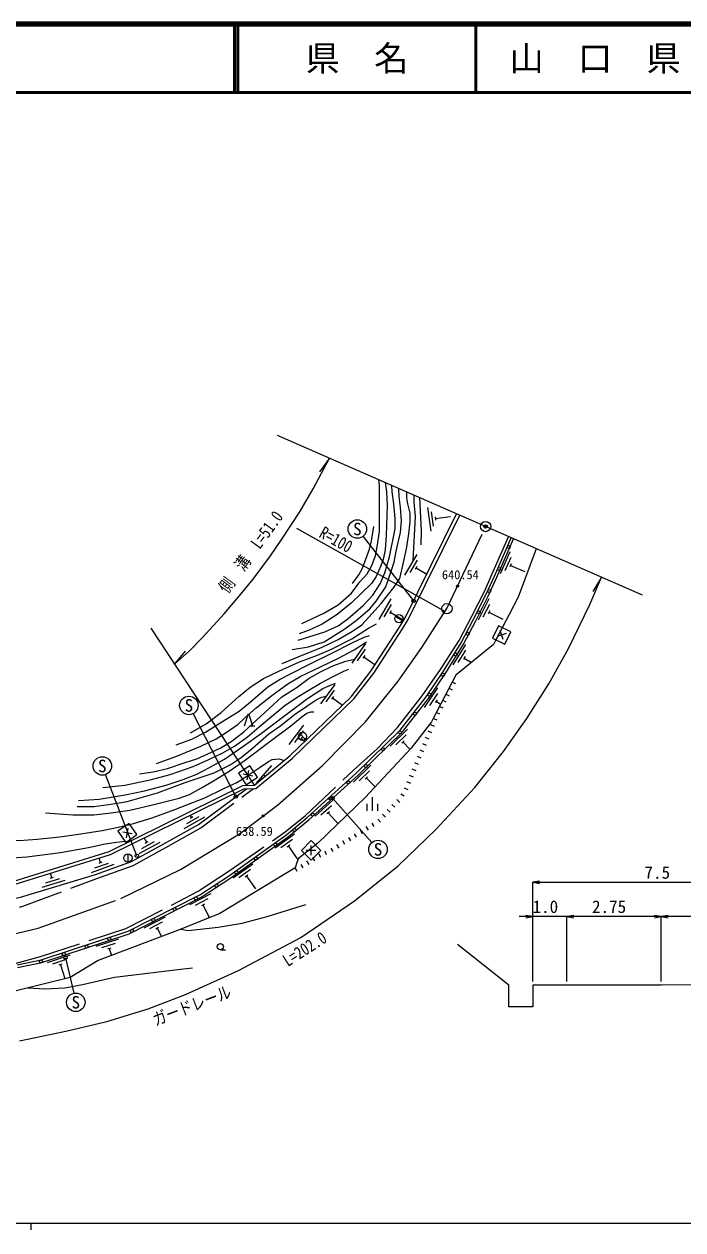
# Model space of a CAD drawing. Units: millimetres, scale not verified, with parts at other scales. Extents: x 40000 to 680000, y 20000 to 380000.
# Drawn here: x 267032 to 363202, y 204000 to 380000 of the extents above; entities that cross this region are included whole.
import ezdxf
from ezdxf.enums import TextEntityAlignment as Align

# ---------------------------------------------------------------- set-up
doc = ezdxf.new("R2010")
doc.units = ezdxf.units.MM
doc.header["$LTSCALE"] = 1000
doc.header["$PDMODE"] = 32
doc.header["$PDSIZE"] = 500
doc.linetypes.add('CHAIN', pattern=[18.5, 12, -1.5, 3.5, -1.5])
doc.linetypes.add('DASHED', pattern=[7.5, 6, -1.5])
for name, color, linetype, lineweight in [('M-BGD', 7, 'Continuous', 25), ('M-BMK', 2, 'CHAIN', 13), ('M-BMK-OTRS', 5, 'Continuous', 25), ('M-BMK-SRVR', 3, 'Continuous', 25), ('M-STR-HTXT', 7, 'Continuous', 13), ('M-STR-STRC', 7, 'Continuous', 25), ('M-TTL', 2, 'Continuous', 140), ('M-TTL-BAND', 7, 'Continuous', 25), ('M-TTL-LINE', 7, 'Continuous', 50)]:
    doc.layers.add(name, color=color, linetype=linetype, lineweight=lineweight)
doc.layers.add('M-OTRS', color=6, linetype='Continuous')
doc.layers.add('M-TTL-TXT', color=7, linetype='Continuous')
doc.styles.add('ＭＳ ゴシック', font='')
doc.styles.get('ＭＳ ゴシック').set_extended_font_data('MS Gothic')

# ---------------------------------------------------------------- blocks, each defined once
blk = doc.blocks.new('open_arrow')
at = {"color": 0, "linetype": 'Continuous', "lineweight": -2}
blk.add_lwpolyline([(7.5, 1.25), (0, 0), (7.5, -1.25)], dxfattribs=at)

msp = doc.modelspace()

# ---------------------------------------------------------------- linework, layer by layer
at = {"layer": 'M-BGD'}
for p, q in [((325934, 309445), (326385, 305975)), ((326471, 308809), (326741, 306727)), ((327020, 308069), (327083, 307583)), ((327052, 307826), (329283, 308115)), ((337935, 302963), (336533, 299756)), ((324361, 302597), (322576, 299586)), ((324391, 301765), (323320, 299959)), ((338067, 302142), (337226, 300217)), ((338157, 301224), (337960, 300775)), ((338059, 300999), (340120, 300098)), ((324368, 300843), (324118, 300422)), ((324243, 300633), (325814, 299701)), ((320575, 296123), (318824, 293092)), ((334864, 296122), (333299, 292991)), ((320615, 295291), (319564, 293473)), ((320602, 294369), (320356, 293945)), ((320479, 294157), (322468, 293008)), ((334953, 295294), (334014, 293416)), ((334996, 294373), (334777, 293935)), ((334886, 294154), (336899, 293148)), ((322262, 292918), (321221, 293515)), ((337418, 291061), (336076, 290614)), ((336970, 290167), (336524, 291508)), ((316873, 289602), (314869, 286733)), ((316841, 288771), (315639, 287049)), ((331465, 289436), (329596, 286477)), ((336430, 289858), (335894, 290126)), ((316749, 287853), (316469, 287451)), ((316609, 287652), (318260, 286499)), ((331472, 288603), (330350, 286828)), ((331422, 287682), (331160, 287268)), ((331291, 287475), (332322, 286824)), ((312374, 283605), (310291, 280792)), ((330041, 283687), (329509, 283965)), ((312319, 282774), (311069, 281087)), ((312201, 281860), (311910, 281466)), ((312055, 281663), (313499, 280593)), ((327402, 283132), (325451, 280226)), ((327385, 282300), (326215, 280557)), ((329114, 281915), (328583, 282193)), ((329578, 282801), (329046, 283079)), ((327310, 281381), (327037, 280974)), ((327174, 281178), (327824, 280742)), ((328187, 280142), (327656, 280420)), ((328651, 281028), (328119, 281307)), ((327323, 278394), (326769, 278625)), ((327724, 279256), (327192, 279534)), ((299980, 277585), (300732, 277585)), ((307815, 277650), (305700, 274862)), ((307750, 276821), (306481, 275147)), ((307260, 276459), (308094, 275597)), ((322982, 277066), (320482, 274617)), ((326554, 276548), (326000, 276778)), ((326939, 277471), (326385, 277702)), ((307622, 275907), (307326, 275517)), ((307474, 275712), (308012, 275304)), ((322797, 276255), (321297, 274785)), ((322537, 275370), (322187, 275027)), ((322362, 275198), (323396, 274142)), ((325784, 274702), (325231, 274932)), ((326169, 275625), (325615, 275855)), ((325015, 272855), (324461, 273086)), ((325400, 273779), (324846, 274009)), ((299572, 269674), (299857, 271060)), ((303137, 271793), (300842, 269150)), ((317625, 271818), (315124, 269368)), ((324246, 271009), (323692, 271240)), ((324630, 271932), (324077, 272163)), ((300407, 270225), (299022, 270509)), ((301989, 270472), (302213, 270203)), ((317439, 271006), (315939, 269537)), ((317179, 270122), (316829, 269779)), ((317004, 269950), (318272, 268655)), ((323476, 269163), (322922, 269394)), ((323861, 270086), (323307, 270317)), ((322525, 267300), (322017, 267619)), ((323092, 268240), (322538, 268471)), ((312124, 266721), (309526, 264376)), ((311906, 265918), (310347, 264511)), ((317091, 265152), (317091, 266197)), ((317891, 265152), (317891, 267144)), ((318691, 265152), (318691, 266197)), ((321167, 265678), (320736, 266095)), ((321862, 266397), (321431, 266814)), ((290383, 262570), (293434, 264285)), ((290773, 263305), (292603, 264335)), ((291254, 264092), (291681, 264332)), ((291467, 264212), (291291, 264526)), ((311610, 265045), (311246, 264716)), ((311428, 264881), (312865, 263289)), ((319777, 264240), (319345, 264658)), ((320472, 264959), (320041, 265376)), ((281995, 261245), (282244, 262637)), ((316431, 261828), (316118, 262339)), ((317284, 262350), (316971, 262862)), ((318137, 262872), (317824, 263384)), ((319081, 263522), (318650, 263939)), ((282815, 261816), (281423, 262065)), ((283826, 258930), (286895, 260613)), ((284223, 259661), (286064, 260670)), ((284927, 260560), (284568, 261216)), ((284713, 260442), (285142, 260678)), ((306514, 261739), (303666, 259705)), ((306206, 260966), (304497, 259746)), ((313873, 260261), (313560, 260773)), ((314726, 260783), (314412, 261295)), ((315579, 261305), (315265, 261817)), ((282183, 258887), (282183, 257687)), ((305812, 260132), (305414, 259847)), ((305613, 259990), (307011, 258033)), ((309626, 259398), (308212, 259399)), ((308919, 258691), (308919, 260106)), ((310355, 258361), (310051, 258878)), ((311183, 258729), (310961, 259287)), ((312167, 259217), (311854, 259728)), ((313020, 259739), (312707, 260250)), ((276863, 256181), (280158, 257364)), ((277370, 256841), (279347, 257551)), ((278207, 257620), (277973, 258269)), ((277976, 257537), (278437, 257702)), ((300411, 257380), (297563, 255346)), ((307770, 256839), (307465, 257356)), ((308632, 257346), (308327, 257863)), ((309493, 257853), (309189, 258370)), ((270213, 254680), (272225, 255284)), ((270855, 255342), (271324, 255483)), ((271090, 255413), (270892, 256072)), ((300103, 256607), (298394, 255387)), ((299709, 255773), (299310, 255489)), ((299510, 255631), (300817, 253800)), ((306900, 256327), (306596, 256844)), ((269673, 254048), (273025, 255054)), ((294289, 253030), (291171, 251440)), ((293869, 252311), (291999, 251357)), ((293357, 251544), (292920, 251321)), ((293138, 251433), (294095, 249558)), ((287607, 249622), (284489, 248032)), ((287188, 248904), (285317, 247950)), ((280826, 246455), (277503, 245356)), ((286675, 248137), (286239, 247914)), ((286457, 248026), (287066, 246832)), ((280302, 245808), (278309, 245149)), ((279679, 245128), (279214, 244974)), ((279447, 245051), (279772, 244069)), ((295686, 244897), (296436, 244897)), ((273705, 244100), (270382, 243001)), ((273182, 243453), (271188, 242794)), ((272559, 242773), (272094, 242619)), ((272326, 242696), (272995, 240674))]:
    msp.add_line(p, q, dxfattribs=at)
for points in [[(74694, 334706), (89623, 326582), (117508, 308213), (149950, 288116), (164916, 278716), (168200, 276655), (179329, 270187), (196040, 261777), (198325, 260675), (206817, 257289), (216463, 254872), (228720, 254045), (259598, 252567), (279626, 258782), (299109, 268377), (300842, 268443), (302502, 269792), (306214, 272877), (315151, 281491), (318065, 285285), (322268, 291728), (323110, 293098), (330627, 308316)], [(74924, 335150), (89881, 327011), (117777, 308635), (150214, 288540), (165182, 279140), (168459, 277083), (179567, 270627), (196261, 262226), (198527, 261133), (206971, 257766), (216542, 255368), (228749, 254544), (259534, 253071), (279440, 259248), (298984, 268872), (300656, 268937), (302184, 270179), (305880, 273250), (314778, 281825), (317657, 285575), (321845, 291995), (322672, 293340), (330168, 308516)], [(72116, 332764), (89451, 322414), (105624, 312656), (129492, 298097), (140548, 291193), (157743, 280395), (173533, 270588), (182803, 265426), (191684, 260577), (196471, 258227), (200328, 256673), (205792, 255047), (212002, 253357), (218643, 252490), (231488, 251436), (241620, 250804), (257738, 251026), (262318, 251737), (266528, 252581), (277468, 255867), (282714, 257750), (287450, 260347), (292497, 263185), (299479, 268391)], [(307598, 292525), (310781, 294018), (312870, 295242), (314815, 296953), (316025, 298590), (317134, 299767), (317782, 300990), (318325, 302384), (318596, 303686), (318919, 305921), (318919, 312748), (318836, 313471)], [(304709, 286659), (307622, 287907), (310448, 289027), (312883, 290161), (314989, 291388), (316329, 292308), (317337, 293429), (319175, 295420), (321012, 297742), (321892, 299093), (322339, 300960), (322862, 303393), (323203, 305622), (323395, 307355), (323395, 308635), (323039, 309957), (322921, 310853), (322911, 311690)], [(306186, 288739), (308528, 289099), (310818, 289819), (313718, 291655), (315506, 292961), (317492, 294662), (318408, 295786), (319824, 297886), (320341, 299293), (321043, 301486), (321348, 303050), (321992, 305789), (322119, 307514), (321991, 309456), (321796, 310981), (321732, 312277)], [(307058, 290060), (310932, 291276), (312892, 292169), (314284, 293200), (316587, 295202), (317944, 296627), (319024, 298301), (319685, 299900), (320370, 302247), (321187, 306313), (321187, 307843), (321020, 309990), (320740, 311732), (320732, 312642)], [(319737, 313077), (319915, 311727), (320036, 309753), (319903, 305367), (319735, 303286), (319425, 301875), (319109, 300917), (318443, 299380), (317768, 298327), (314778, 295498), (312729, 293829), (310564, 292428), (308640, 291525), (307209, 291009)], [(323841, 301719), (324169, 308114), (323974, 310219), (323981, 311222)], [(324771, 310876), (325015, 306039), (324936, 303976)], [(314986, 298371), (315875, 299634), (316431, 300580), (317450, 303377), (317768, 304570), (318103, 306659)], [(266007, 242668), (269532, 243404), (282199, 247594), (292661, 252929), (296855, 255640), (305368, 261720), (308336, 264177), (315501, 270648), (321951, 276965), (325736, 281816), (328237, 285543), (330844, 289669), (332607, 293060), (334419, 296686), (335683, 299434), (338131, 305034)], [(266091, 242277), (269636, 243017), (282353, 247224), (292861, 252582), (297080, 255309), (305613, 261403), (308598, 263874), (315775, 270356), (322250, 276698), (326060, 281582), (328572, 285325), (331191, 289470), (332963, 292879), (334780, 296513), (336048, 299271), (338498, 304874)], [(341807, 303427), (339143, 296378), (337844, 293831), (335902, 290142), (335553, 289445), (330033, 284966), (326729, 278648)], [(291318, 276555), (293601, 277869), (295780, 279516), (298367, 281850), (300051, 283198), (301980, 284481), (304205, 285553), (307232, 286895), (309872, 287886), (311890, 288773), (314857, 290250), (317328, 291809), (318469, 292477)], [(289244, 274783), (291518, 275629), (293527, 276673), (295896, 278134), (298412, 279734), (300105, 281101), (302602, 283271), (304401, 284398), (305842, 285127), (308714, 286564), (311870, 288108), (314934, 289708), (316674, 290506), (317471, 290783)], [(286345, 272099), (289189, 273083), (292815, 274624), (295068, 275698), (296552, 276600), (298285, 277809), (299183, 278683), (300897, 280185), (303183, 281991), (305511, 283694), (307447, 284811), (310300, 286174), (312931, 287460), (315227, 288675), (317028, 289824)], [(283897, 270551), (285859, 270867), (287957, 271370), (290565, 272218), (292264, 272767), (294409, 273723), (295729, 274376), (297400, 275406), (299107, 276703), (301567, 278999), (303404, 280663), (304674, 281801), (306755, 283140), (308668, 284511), (310323, 285450), (312102, 286317), (313999, 287026), (315265, 287300)], [(278532, 268570), (281744, 268921), (285616, 269734), (288360, 270454), (291691, 271646), (294004, 272649), (296023, 273619), (297722, 274611), (299663, 275963), (301346, 277404), (303458, 279180), (305092, 280522), (306905, 281760), (308514, 282754), (310310, 283797), (312068, 284731), (313722, 285542), (314435, 285821)], [(274948, 266659), (277994, 266848), (281792, 267488), (284629, 268074), (287753, 268919), (290246, 269732), (292233, 270518), (294106, 271480), (296295, 272718), (299115, 274645), (301674, 276490), (305107, 279084), (308405, 281562), (310625, 282999), (311750, 283509), (312502, 283778)], [(274776, 265781), (277191, 265781), (279396, 266099), (282074, 266522), (286529, 267813), (290545, 269299), (294791, 270705), (297100, 271874), (298716, 272933), (300335, 274272), (302759, 276419), (304497, 277643), (306519, 279206), (308306, 280434), (309675, 281369), (310438, 281753), (311123, 281916)], [(326729, 278648), (326480, 278172), (323544, 274300), (316835, 267116), (309914, 260444), (307087, 258200), (306822, 257621), (306604, 256848), (295622, 250161), (290053, 247963), (277838, 243336), (273736, 240859), (258526, 237071)], [(270175, 264887), (274153, 264584), (277211, 264584), (279737, 264860), (282446, 265283), (285579, 266009), (289673, 266998), (291190, 267575), (292907, 268537), (294663, 269544), (296824, 270844), (299144, 272442), (302911, 275281), (305955, 277597), (307625, 278934), (308327, 279435), (308892, 279633), (309318, 279633)], [(299193, 277585), (299775, 279367), (300357, 277585)], [(261634, 261480), (262554, 261146), (264202, 260887), (266329, 260826), (268961, 261013), (272255, 261355), (275335, 261807), (278440, 262314), (281030, 262839), (282978, 263316), (285741, 264142), (289016, 265365), (293404, 267076), (296197, 268406), (298085, 269323), (298708, 269675), (301468, 271561), (302713, 272390), (303262, 272647), (303738, 272724), (304259, 272759), (305019, 272534)], [(242995, 259458), (249176, 258205), (253749, 257962), (259163, 257962), (264536, 258252), (267448, 258447), (272363, 259072), (276414, 259837), (278884, 260343), (280514, 260609), (281406, 260674), (282423, 260717)], [(289859, 247890), (290992, 247721), (295363, 248186), (298876, 248765), (302536, 249752), (308163, 251506)], [(386770, 231757), (378783, 239746), (373783, 239746), (360032, 239737), (341282, 239737), (341282, 236564), (337782, 236564), (337782, 239737), (330289, 245667)], [(267578, 239325), (270070, 239179), (272972, 239344), (275536, 239828), (280229, 240867), (283050, 241210), (287850, 241807), (289855, 242080), (291624, 242243)]]:
    msp.add_lwpolyline(points, dxfattribs=at)
at = {"layer": 'M-BGD', "linetype": 'DASHED'}
for points in [[(71655, 332340), (89143, 321900), (105313, 312143), (129177, 297587), (140230, 290685), (157425, 279886), (173228, 270071), (182513, 264900), (191408, 260044), (196227, 257679), (200129, 256106), (205627, 254470), (211548, 252164), (216906, 250542), (230235, 248594), (240833, 247693), (248466, 248282), (259079, 249242), (266851, 251229), (277656, 255297), (282961, 257201), (287741, 259822), (292825, 262681), (300538, 268432)], [(265888, 242941), (269425, 243887), (281894, 247997), (292463, 253418), (297115, 256505), (305156, 262102), (308102, 264509), (315095, 271085), (318575, 274201), (321552, 277330), (325126, 281949), (327841, 285809), (330535, 290047), (332381, 293570), (334255, 297201), (335304, 299673), (337783, 305187)]]:
    msp.add_lwpolyline(points, dxfattribs=at)
at = {"layer": 'M-BGD'}
for points in [[(337194, 289496), (338089, 291284), (336300, 292179), (335405, 290391)], [(299430, 268982), (301100, 270083), (299999, 271753), (298329, 270651)], [(281871, 260549), (283512, 261692), (282368, 263333), (280727, 262190)], [(308918, 257984), (310333, 259398), (308920, 260813), (307505, 259399)]]:
    msp.add_lwpolyline(points, close=True, dxfattribs=at)
for centre, radius in [((337777, 303662), 225), ((336375, 300455), 225), ((330318, 297976), 150), ((334933, 297266), 225), ((333391, 294125), 225), ((321742, 293217), 600), ((331795, 291010), 225), ((330044, 287982), 225), ((328164, 285031), 225), ((326213, 282124), 225), ((324091, 279343), 225), ((307677, 276028), 600), ((321909, 276609), 225), ((319409, 274160), 225), ((316908, 271711), 225), ((314360, 269313), 225), ((311762, 266968), 225), ((301934, 264420), 150), ((309165, 264622), 225), ((306494, 262360), 225), ((282183, 258287), 600), ((303702, 260253), 225), ((300854, 258219), 225), ((298006, 256185), 225), ((295099, 254237), 225), ((292122, 252402), 225), ((289004, 250812), 225), ((285886, 249222), 225), ((279477, 246457), 225), ((282768, 247632), 225), ((276154, 245358), 225), ((295686, 245347), 450), ((269505, 243169), 225), ((272831, 244259), 225)]:
    msp.add_circle(centre, radius, dxfattribs=at)
at = {"layer": 'M-BMK'}
msp.add_lwpolyline([(69644, 328948), (81010, 322550), (154840, 277339), (172209, 266737), (185453, 259160), (196716, 253748), (206208, 249898), (216232, 246683), (223592, 245369), (232489, 244292), (241282, 243963), (247374, 244115), (259694, 245843), (269069, 248058), (281138, 252367), (289871, 256602), (298467, 261795), (304020, 265999), (310586, 271781), (316875, 278157), (321653, 284071), (325090, 288985), (328765, 294677), (334408, 306662)], dxfattribs=at)
at = {"layer": 'M-BMK-OTRS'}
msp.add_line((357301, 296652), (304014, 319953), dxfattribs=at)
at = {"layer": 'M-BMK-SRVR'}
for centre in [(334408, 306662), (328765, 294677)]:
    msp.add_circle(centre, 750, dxfattribs=at)
at = {"layer": 'M-OTRS'}
msp.add_point((334408, 306662), dxfattribs=at)
at = {"layer": 'M-STR-HTXT'}
for p, q in [((311602, 316634), (310153, 314653)), ((306778, 306407), (328493, 294256)), ((323902, 295830), (316517, 305241)), ((351341, 299258), (350054, 297168)), ((300656, 268937), (285573, 291841)), ((289013, 286617), (290614, 288479)), ((297946, 267248), (291705, 279353)), ((283483, 258612), (278934, 270458)), ((312059, 267000), (317801, 260546)), ((341282, 240237), (341282, 254738)), ((341282, 254737), (378783, 254737)), ((348282, 249737), (339282, 249737)), ((346282, 240237), (346282, 249738)), ((360032, 249737), (346282, 249737)), ((360032, 240237), (360032, 249738)), ((373783, 249737), (360032, 249737)), ((273072, 243734), (274273, 238535))]:
    msp.add_line(p, q, dxfattribs=at)
for points in [[(289013, 286617), (291144, 288490), (293069, 290465), (296235, 293923), (298672, 296775), (300461, 299004), (302996, 302410), (304636, 304836), (307269, 308794), (309218, 312184), (311602, 316634)], [(266375, 231593), (273112, 232991), (279091, 234431), (285126, 236280), (290597, 238371), (298318, 241856), (307406, 246702), (315256, 252037), (321645, 257129), (327153, 262430), (332821, 268577), (337011, 273838), (340436, 278647), (343631, 283722), (346490, 288844), (349594, 295264), (351341, 299258)]]:
    msp.add_lwpolyline(points, dxfattribs=at)
for centre in [(315684, 306303), (291086, 280553), (278450, 271718), (318698, 259538), (274577, 237220)]:
    msp.add_circle(centre, 1350, dxfattribs=at)
at = {"layer": 'M-STR-STRC'}
for centre in [(323902, 295830), (297946, 267248), (312059, 267000), (283483, 258612), (273072, 243734)]:
    msp.add_circle(centre, 250, dxfattribs=at)
at = {"layer": 'M-TTL'}
msp.add_line((680000, 380000), (40000, 380000), dxfattribs=at)
at = {"layer": 'M-TTL-BAND'}
for p, q in [((40000, 205000), (579000, 205000)), ((268000, 205000), (268000, 204000))]:
    msp.add_line(p, q, dxfattribs=at)
at = {"layer": 'M-TTL-LINE'}
for p, q in [((297750, 380000), (297750, 370000)), ((298250, 380000), (298250, 370000)), ((333000, 380000), (333000, 370000)), ((40000, 370000), (680000, 370000))]:
    msp.add_line(p, q, dxfattribs=at)

# ---------------------------------------------------------------- block references
at = {"layer": 'M-STR-HTXT', "xscale": 133, "yscale": 133}
for p in [(341282, 254737), (346282, 249737), (346282, 249737), (360032, 249737)]:
    msp.add_blockref('open_arrow', p, dxfattribs=at)
at = {"layer": 'M-STR-HTXT', "xscale": 133, "yscale": 133, "rotation": 180}
for p in [(341282, 249737), (360032, 249737)]:
    msp.add_blockref('open_arrow', p, dxfattribs=at)

# ---------------------------------------------------------------- texts
at = {"layer": 'M-BGD', "style": 'ＭＳ ゴシック'}
for s, p in [('640.54', (330719, 298581)), ('638.59', (300647, 261121))]:
    msp.add_text(s, height=1320, dxfattribs=at).set_placement(p, align=Align.BOTTOM_CENTER)
at = {"layer": 'M-STR-HTXT', "style": 'ＭＳ ゴシック', "width": 0.8}
for s, rotation, p in [('側\u3000溝\u3000L=51.0', 54, (301287, 302100)), ('R=100', 330.769, (311861, 303491)), ('L=202.0', 32.668, (308767, 243774)), ('ガードレール', 20.857, (292026, 235373))]:
    msp.add_text(s, height=1833, rotation=rotation, dxfattribs=at).set_placement(p, align=Align.BOTTOM_CENTER)
at = {"layer": 'M-STR-HTXT', "style": 'ＭＳ ゴシック'}
for s, p in [('S', (315684, 306303)), ('S', (291086, 280553)), ('S', (278450, 271718)), ('S', (318698, 259538)), ('7.5', (359465, 256174)), ('1.0', (343124, 251174)), ('2.75', (352427, 251174)), ('S', (274577, 237220))]:
    msp.add_text(s, height=1833, dxfattribs=at).set_placement(p, align=Align.MIDDLE_CENTER)
at = {"layer": 'M-TTL-TXT', "style": 'ＭＳ ゴシック'}
for s, p in [('県\u3000名', (315625, 375000)), ('山\u3000口\u3000県', (350375, 375000))]:
    msp.add_text(s, height=3666, dxfattribs=at).set_placement(p, align=Align.MIDDLE_CENTER)

doc.saveas('drawing.dxf')
